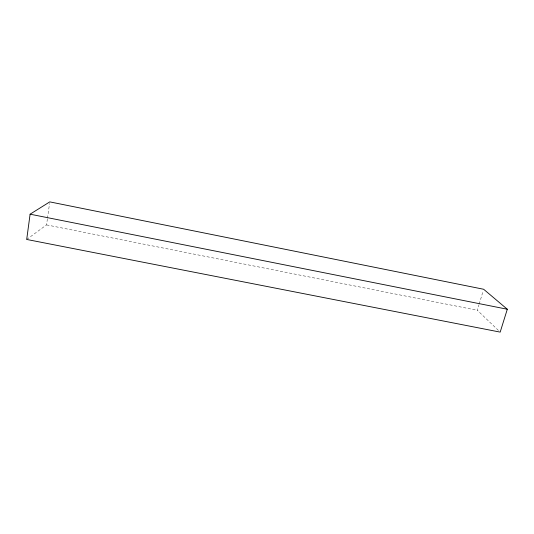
<?xml version="1.0" encoding="UTF-8"?>
<svg xmlns="http://www.w3.org/2000/svg" width="534" height="534" viewBox="0 0 534 534"><rect width="100%" height="100%" fill="white"/><g stroke="black" fill="none" stroke-linecap="round" stroke-linejoin="round"><path stroke-width="0.4" stroke-dasharray="2.67 2" d="M26.7 239.452L46.538 224.901L47.352 219.147M47.466 218.326L49.555 203.527M498.376 330.392L477.329 310.274L478.965 304.827M479.198 304.053L483.177 290.816M46.538 224.901L477.329 310.274"/><path stroke-width="0.8" d="M30.104 214.187L26.7 239.452L500.178 332.115L507.3 309.239L483.644 289.261L49.782 201.885L30.104 214.187L507.3 309.239"/></g></svg>
